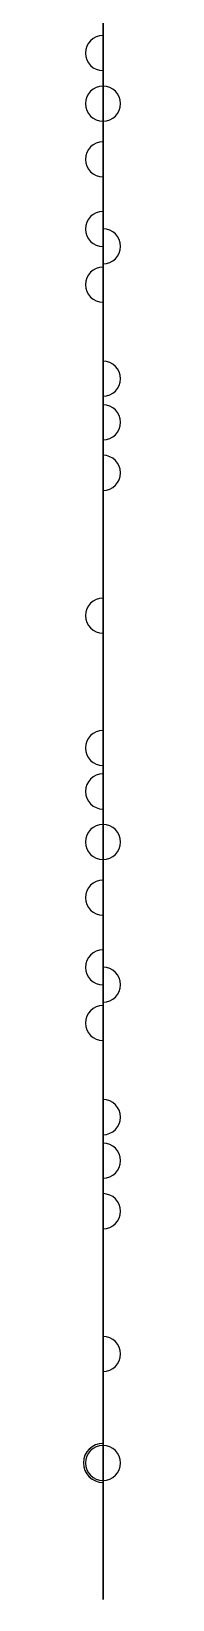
# Model space of a CAD drawing. Header units: millimetres. Extents: x 306 to 308, y -192 to 122.
# Drawn here: x 306.2 to 308.1, y -192 to -111.7 of the extents above; entities that cross this region are included whole.
import ezdxf

# ---------------------------------------------------------------- set-up
doc = ezdxf.new("R2010")
doc.units = ezdxf.units.MM
doc.layers.add('f', color=7, linetype='CONTINUOUS')

msp = doc.modelspace()

# ---------------------------------------------------------------- linework, layer by layer
at = {"layer": 'f'}
for p, q in [((307.156, 121.996, 373.259), (307.156, -192.004, 373.259)), ((307.156, -192.004, -19.741), (307.156, 121.996, -19.741)), ((307.156, -96.519, 328.759), (307.156, -124.689, 328.759)), ((307.156, -96.519, 367.259), (307.156, -124.689, 367.259)), ((307.156, -96.519, 174.759), (307.156, -124.689, 174.759)), ((307.156, -100.975, 213.259), (307.156, -124.689, 213.259)), ((307.156, -124.689, 211.259), (307.156, -100.975, 211.259)), ((307.156, -100.975, 20.759), (307.156, -124.689, 20.759)), ((307.156, -124.689, 18.759), (307.156, -100.975, 18.759)), ((307.156, -100.975, 290.259), (307.156, -124.689, 290.259)), ((307.156, -124.689, 288.259), (307.156, -100.975, 288.259)), ((307.156, -100.975, 251.759), (307.156, -124.689, 251.759)), ((307.156, -124.689, 249.759), (307.156, -100.975, 249.759)), ((307.156, -100.975, 59.259), (307.156, -124.689, 59.259)), ((307.156, -124.689, 57.259), (307.156, -100.975, 57.259)), ((307.156, -100.975, 136.259), (307.156, -124.689, 136.259)), ((307.156, -124.689, 134.259), (307.156, -100.975, 134.259)), ((307.156, -100.975, 97.759), (307.156, -124.689, 97.759)), ((307.156, -124.689, 95.759), (307.156, -100.975, 95.759)), ((307.156, -102.939, 93.759), (307.156, -118.27, 93.759)), ((307.156, -102.939, 132.259), (307.156, -118.27, 132.259)), ((307.156, -102.939, 55.259), (307.156, -118.27, 55.259)), ((307.156, -102.939, 247.759), (307.156, -118.27, 247.759)), ((307.156, -102.939, 286.259), (307.156, -118.27, 286.259)), ((307.156, -102.939, 16.759), (307.156, -118.27, 16.759)), ((307.156, -102.939, 209.259), (307.156, -118.27, 209.259)), ((307.156, -119.167, 92.318), (307.156, -111.502, 76.703)), ((307.156, -119.167, 130.818), (307.156, -111.502, 115.203)), ((307.156, -119.167, 53.818), (307.156, -111.502, 38.203)), ((307.156, -125.587, 327.318), (307.156, -111.502, 298.626)), ((307.156, -125.587, 365.818), (307.156, -111.502, 337.126)), ((307.156, -125.587, 173.318), (307.156, -111.502, 144.626)), ((307.156, -119.167, 246.318), (307.156, -111.502, 230.703)), ((307.156, -119.167, 284.818), (307.156, -111.502, 269.203)), ((307.156, -119.167, 15.318), (307.156, -111.502, -0.297)), ((307.156, -119.167, 207.818), (307.156, -111.502, 192.203)), ((307.156, -111.935, 188.546), (307.156, -121.828, 208.699)), ((307.156, -111.935, -3.954), (307.156, -121.828, 16.199)), ((307.156, -111.935, 265.546), (307.156, -121.828, 285.699)), ((307.156, -111.935, 227.046), (307.156, -121.828, 247.199)), ((307.156, -111.935, 34.546), (307.156, -121.828, 54.699)), ((307.156, -111.935, 111.546), (307.156, -121.828, 131.699)), ((307.156, -111.935, 73.046), (307.156, -121.828, 93.199)), ((307.156, -123.623, 207.818), (307.156, -113.73, 187.664)), ((307.156, -123.623, 15.318), (307.156, -113.73, -4.836)), ((307.156, -123.623, 284.818), (307.156, -113.73, 264.664)), ((307.156, -123.623, 246.318), (307.156, -113.73, 226.164)), ((307.156, -123.623, 53.818), (307.156, -113.73, 33.664)), ((307.156, -123.623, 130.818), (307.156, -113.73, 110.664)), ((307.156, -123.623, 92.318), (307.156, -113.73, 72.164)), ((307.156, -114.521, 26.199), (307.156, -128.607, 54.892)), ((307.156, -114.521, 141.699), (307.156, -128.607, 170.392)), ((307.156, -114.521, 218.699), (307.156, -128.607, 247.392)), ((307.156, -114.521, 295.699), (307.156, -128.607, 324.392)), ((307.156, -114.521, -12.301), (307.156, -128.607, 16.392)), ((307.156, -114.521, 180.199), (307.156, -128.607, 208.892)), ((307.156, -114.521, 257.199), (307.156, -128.607, 285.892)), ((307.156, -114.521, 103.199), (307.156, -128.607, 131.892)), ((307.156, -114.521, 64.699), (307.156, -128.607, 93.392)), ((307.156, -114.521, 334.199), (307.156, -128.607, 362.892)), ((307.156, -143.589, -13.741), (307.156, -115.419, -13.741)), ((307.156, -143.589, 178.759), (307.156, -115.419, 178.759)), ((307.156, -130.402, 54.01), (307.156, -116.317, 25.318)), ((307.156, -130.402, 169.51), (307.156, -116.317, 140.818)), ((307.156, -130.402, 246.51), (307.156, -116.317, 217.818)), ((307.156, -130.402, 323.51), (307.156, -116.317, 294.818)), ((307.156, -130.402, 285.01), (307.156, -116.317, 256.318)), ((307.156, -130.402, 131.01), (307.156, -116.317, 102.318)), ((307.156, -130.402, 92.51), (307.156, -116.317, 63.818)), ((307.156, -130.402, 362.01), (307.156, -116.317, 333.318)), ((307.156, -119.875, 334.759), (307.156, -143.589, 334.759)), ((307.156, -143.589, 332.759), (307.156, -119.875, 332.759)), ((307.156, -119.875, 65.259), (307.156, -143.589, 65.259)), ((307.156, -143.589, 63.259), (307.156, -119.875, 63.259)), ((307.156, -119.875, 103.759), (307.156, -143.589, 103.759)), ((307.156, -143.589, 101.759), (307.156, -119.875, 101.759)), ((307.156, -119.875, 257.759), (307.156, -143.589, 257.759)), ((307.156, -143.589, 255.759), (307.156, -119.875, 255.759)), ((307.156, -119.875, 296.259), (307.156, -143.589, 296.259)), ((307.156, -143.589, 294.259), (307.156, -119.875, 294.259)), ((307.156, -119.875, 219.259), (307.156, -143.589, 219.259)), ((307.156, -143.589, 217.259), (307.156, -119.875, 217.259)), ((307.156, -143.589, 140.259), (307.156, -119.875, 140.259)), ((307.156, -119.875, 142.259), (307.156, -143.589, 142.259)), ((307.156, -119.875, 26.759), (307.156, -143.589, 26.759)), ((307.156, -143.589, 24.759), (307.156, -119.875, 24.759)), ((307.156, -120.941, 30.199), (307.156, -128.607, 45.815)), ((307.156, -120.941, 145.699), (307.156, -128.607, 161.315)), ((307.156, -120.941, 222.699), (307.156, -128.607, 238.315)), ((307.156, -120.941, 299.699), (307.156, -128.607, 315.315)), ((307.156, -120.941, 261.199), (307.156, -128.607, 276.815)), ((307.156, -120.941, 107.199), (307.156, -128.607, 122.815)), ((307.156, -120.941, 68.699), (307.156, -128.607, 84.315)), ((307.156, -120.941, 338.199), (307.156, -128.607, 353.815)), ((307.156, -137.17, 28.759), (307.156, -121.839, 28.759)), ((307.156, -137.17, 144.259), (307.156, -121.839, 144.259)), ((307.156, -137.17, 221.259), (307.156, -121.839, 221.259)), ((307.156, -137.17, 298.259), (307.156, -121.839, 298.259)), ((307.156, -137.17, 259.759), (307.156, -121.839, 259.759)), ((307.156, -137.17, 105.759), (307.156, -121.839, 105.759)), ((307.156, -137.17, 67.259), (307.156, -121.839, 67.259)), ((307.156, -137.17, 336.759), (307.156, -121.839, 336.759)), ((307.156, -130.402, 45.815), (307.156, -138.067, 30.199)), ((307.156, -130.402, 161.315), (307.156, -138.067, 145.699)), ((307.156, -130.402, 238.315), (307.156, -138.067, 222.699)), ((307.156, -130.402, 16.392), (307.156, -144.487, -12.301)), ((307.156, -130.402, 208.892), (307.156, -144.487, 180.199)), ((307.156, -130.402, 315.315), (307.156, -138.067, 299.699)), ((307.156, -130.402, 276.815), (307.156, -138.067, 261.199)), ((307.156, -130.402, 122.815), (307.156, -138.067, 107.199)), ((307.156, -130.402, 84.315), (307.156, -138.067, 68.699)), ((307.156, -130.402, 353.815), (307.156, -138.067, 338.199)), ((307.156, -140.728, 337.318), (307.156, -130.835, 357.472)), ((307.156, -140.728, 67.818), (307.156, -130.835, 87.972)), ((307.156, -140.728, 106.318), (307.156, -130.835, 126.472)), ((307.156, -140.728, 260.318), (307.156, -130.835, 280.472)), ((307.156, -140.728, 298.818), (307.156, -130.835, 318.972)), ((307.156, -140.728, 221.818), (307.156, -130.835, 241.972)), ((307.156, -140.728, 144.818), (307.156, -130.835, 164.972)), ((307.156, -140.728, 29.318), (307.156, -130.835, 49.472)), ((307.156, -132.63, 358.353), (307.156, -142.523, 338.199)), ((307.156, -132.63, 88.853), (307.156, -142.523, 68.699)), ((307.156, -132.63, 127.353), (307.156, -142.523, 107.199)), ((307.156, -132.63, 281.353), (307.156, -142.523, 261.199)), ((307.156, -132.63, 319.853), (307.156, -142.523, 299.699)), ((307.156, -132.63, 242.853), (307.156, -142.523, 222.699)), ((307.156, -132.63, 165.853), (307.156, -142.523, 145.699)), ((307.156, -132.63, 50.353), (307.156, -142.523, 30.199)), ((307.156, -147.507, 67.626), (307.156, -133.421, 96.318)), ((307.156, -147.507, 183.126), (307.156, -133.421, 211.818)), ((307.156, -147.507, 106.126), (307.156, -133.421, 134.818)), ((307.156, -147.507, 260.126), (307.156, -133.421, 288.818)), ((307.156, -147.507, 221.626), (307.156, -133.421, 250.318)), ((307.156, -147.507, -9.374), (307.156, -133.421, 19.318)), ((307.156, -147.507, 298.626), (307.156, -133.421, 327.318)), ((307.156, -147.507, 29.126), (307.156, -133.421, 57.818)), ((307.156, -147.507, 144.626), (307.156, -133.421, 173.318)), ((307.156, -147.507, 337.126), (307.156, -133.421, 365.818)), ((307.156, -134.319, 290.259), (307.156, -162.489, 290.259)), ((307.156, -134.319, 251.759), (307.156, -162.489, 251.759)), ((307.156, -135.217, 97.199), (307.156, -149.302, 68.507)), ((307.156, -135.217, 212.699), (307.156, -149.302, 184.007)), ((307.156, -135.217, 135.699), (307.156, -149.302, 107.007)), ((307.156, -135.217, 20.199), (307.156, -149.302, -8.493)), ((307.156, -135.217, 328.199), (307.156, -149.302, 299.507)), ((307.156, -135.217, 58.699), (307.156, -149.302, 30.007)), ((307.156, -135.217, 174.199), (307.156, -149.302, 145.507)), ((307.156, -135.217, 366.699), (307.156, -149.302, 338.007)), ((307.156, -138.775, 367.259), (307.156, -162.489, 367.259)), ((307.156, -162.489, 365.259), (307.156, -138.775, 365.259)), ((307.156, -138.775, 174.759), (307.156, -162.489, 174.759)), ((307.156, -162.489, 172.759), (307.156, -138.775, 172.759)), ((307.156, -138.775, 59.259), (307.156, -162.489, 59.259)), ((307.156, -162.489, 57.259), (307.156, -138.775, 57.259)), ((307.156, -138.775, 328.759), (307.156, -162.489, 328.759)), ((307.156, -162.489, 326.759), (307.156, -138.775, 326.759)), ((307.156, -138.775, 20.759), (307.156, -162.489, 20.759)), ((307.156, -162.489, 18.759), (307.156, -138.775, 18.759)), ((307.156, -138.775, 136.259), (307.156, -162.489, 136.259)), ((307.156, -162.489, 134.259), (307.156, -138.775, 134.259)), ((307.156, -138.775, 213.259), (307.156, -162.489, 213.259)), ((307.156, -162.489, 211.259), (307.156, -138.775, 211.259)), ((307.156, -138.775, 97.759), (307.156, -162.489, 97.759)), ((307.156, -162.489, 95.759), (307.156, -138.775, 95.759)), ((307.156, -147.507, 76.703), (307.156, -139.841, 92.318)), ((307.156, -147.507, 192.203), (307.156, -139.841, 207.818)), ((307.156, -147.507, 115.203), (307.156, -139.841, 130.818)), ((307.156, -147.507, -0.297), (307.156, -139.841, 15.318)), ((307.156, -147.507, 307.703), (307.156, -139.841, 323.318)), ((307.156, -147.507, 38.203), (307.156, -139.841, 53.818)), ((307.156, -147.507, 153.703), (307.156, -139.841, 169.318)), ((307.156, -147.507, 346.203), (307.156, -139.841, 361.818)), ((307.156, -140.739, 93.759), (307.156, -156.07, 93.759)), ((307.156, -140.739, 209.259), (307.156, -156.07, 209.259)), ((307.156, -140.739, 132.259), (307.156, -156.07, 132.259)), ((307.156, -140.739, 16.759), (307.156, -156.07, 16.759)), ((307.156, -140.739, 324.759), (307.156, -156.07, 324.759)), ((307.156, -140.739, 55.259), (307.156, -156.07, 55.259)), ((307.156, -140.739, 170.759), (307.156, -156.07, 170.759)), ((307.156, -140.739, 363.259), (307.156, -156.07, 363.259)), ((307.156, -156.967, 92.318), (307.156, -149.302, 76.703)), ((307.156, -156.967, 207.818), (307.156, -149.302, 192.203)), ((307.156, -156.967, 130.818), (307.156, -149.302, 115.203)), ((307.156, -163.387, 288.818), (307.156, -149.302, 260.126)), ((307.156, -163.387, 250.318), (307.156, -149.302, 221.626)), ((307.156, -156.967, 15.318), (307.156, -149.302, -0.297)), ((307.156, -156.967, 323.318), (307.156, -149.302, 307.703)), ((307.156, -156.967, 53.818), (307.156, -149.302, 38.203)), ((307.156, -156.967, 169.318), (307.156, -149.302, 153.703)), ((307.156, -156.967, 361.818), (307.156, -149.302, 346.203)), ((307.156, -149.735, 342.546), (307.156, -159.628, 362.699)), ((307.156, -149.735, 150.046), (307.156, -159.628, 170.199)), ((307.156, -149.735, 34.546), (307.156, -159.628, 54.699)), ((307.156, -149.735, 304.046), (307.156, -159.628, 324.199)), ((307.156, -149.735, -3.954), (307.156, -159.628, 16.199)), ((307.156, -149.735, 111.546), (307.156, -159.628, 131.699)), ((307.156, -149.735, 188.546), (307.156, -159.628, 208.699)), ((307.156, -149.735, 73.046), (307.156, -159.628, 93.199)), ((307.156, -161.423, 361.818), (307.156, -151.53, 341.664)), ((307.156, -161.423, 169.318), (307.156, -151.53, 149.164)), ((307.156, -161.423, 53.818), (307.156, -151.53, 33.664)), ((307.156, -161.423, 323.318), (307.156, -151.53, 303.164)), ((307.156, -161.423, 15.318), (307.156, -151.53, -4.836)), ((307.156, -161.423, 130.818), (307.156, -151.53, 110.664)), ((307.156, -161.423, 207.818), (307.156, -151.53, 187.664)), ((307.156, -161.423, 92.318), (307.156, -151.53, 72.164)), ((307.156, -152.321, -12.301), (307.156, -166.407, 16.392)), ((307.156, -152.321, 141.699), (307.156, -166.407, 170.392)), ((307.156, -152.321, 218.699), (307.156, -166.407, 247.392)), ((307.156, -152.321, 334.199), (307.156, -166.407, 362.892)), ((307.156, -152.321, 295.699), (307.156, -166.407, 324.392)), ((307.156, -152.321, 26.199), (307.156, -166.407, 54.892)), ((307.156, -152.321, 180.199), (307.156, -166.407, 208.892)), ((307.156, -152.321, 64.699), (307.156, -166.407, 93.392)), ((307.156, -152.321, 103.199), (307.156, -166.407, 131.892)), ((307.156, -152.321, 257.199), (307.156, -166.407, 285.892)), ((307.156, -181.389, 332.759), (307.156, -153.219, 332.759)), ((307.156, -181.389, 294.259), (307.156, -153.219, 294.259)), ((307.156, -181.389, 24.759), (307.156, -153.219, 24.759)), ((307.156, -181.389, 178.759), (307.156, -153.219, 178.759)), ((307.156, -168.202, 15.51), (307.156, -154.117, -13.182)), ((307.156, -168.202, 169.51), (307.156, -154.117, 140.818)), ((307.156, -168.202, 246.51), (307.156, -154.117, 217.818)), ((307.156, -168.202, 92.51), (307.156, -154.117, 63.818)), ((307.156, -168.202, 131.01), (307.156, -154.117, 102.318)), ((307.156, -168.202, 285.01), (307.156, -154.117, 256.318)), ((307.156, -157.675, 257.759), (307.156, -181.389, 257.759)), ((307.156, -181.389, 255.759), (307.156, -157.675, 255.759)), ((307.156, -181.389, 140.259), (307.156, -157.675, 140.259)), ((307.156, -157.675, 142.259), (307.156, -181.389, 142.259)), ((307.156, -181.389, 63.259), (307.156, -157.675, 63.259)), ((307.156, -157.675, 65.259), (307.156, -181.389, 65.259)), ((307.156, -157.675, 219.259), (307.156, -181.389, 219.259)), ((307.156, -181.389, 217.259), (307.156, -157.675, 217.259)), ((307.156, -157.675, 103.759), (307.156, -181.389, 103.759)), ((307.156, -181.389, 101.759), (307.156, -157.675, 101.759)), ((307.156, -157.675, -11.741), (307.156, -181.389, -11.741)), ((307.156, -181.389, -13.741), (307.156, -157.675, -13.741)), ((307.156, -158.741, -8.301), (307.156, -166.407, 7.315)), ((307.156, -158.741, 107.199), (307.156, -166.407, 122.815)), ((307.156, -158.741, 222.699), (307.156, -166.407, 238.315)), ((307.156, -158.741, 68.699), (307.156, -166.407, 84.315)), ((307.156, -158.741, 145.699), (307.156, -166.407, 161.315)), ((307.156, -158.741, 261.199), (307.156, -166.407, 276.815)), ((307.156, -174.97, -9.741), (307.156, -159.639, -9.741)), ((307.156, -174.97, 105.759), (307.156, -159.639, 105.759)), ((307.156, -174.97, 221.259), (307.156, -159.639, 221.259)), ((307.156, -174.97, 67.259), (307.156, -159.639, 67.259)), ((307.156, -174.97, 144.259), (307.156, -159.639, 144.259)), ((307.156, -174.97, 259.759), (307.156, -159.639, 259.759)), ((307.156, -168.202, 7.315), (307.156, -175.867, -8.301)), ((307.156, -168.202, 122.815), (307.156, -175.867, 107.199)), ((307.156, -168.202, 238.315), (307.156, -175.867, 222.699)), ((307.156, -168.202, 362.892), (307.156, -182.287, 334.199)), ((307.156, -168.202, 324.392), (307.156, -182.287, 295.699)), ((307.156, -168.202, 54.892), (307.156, -182.287, 26.199)), ((307.156, -168.202, 208.892), (307.156, -182.287, 180.199)), ((307.156, -168.202, 84.315), (307.156, -175.867, 68.699)), ((307.156, -168.202, 161.315), (307.156, -175.867, 145.699)), ((307.156, -168.202, 276.815), (307.156, -175.867, 261.199)), ((307.156, -178.528, 260.318), (307.156, -168.635, 280.472)), ((307.156, -178.528, 106.318), (307.156, -168.635, 126.472)), ((307.156, -178.528, 67.818), (307.156, -168.635, 87.972)), ((307.156, -178.528, 221.818), (307.156, -168.635, 241.972)), ((307.156, -178.528, 144.818), (307.156, -168.635, 164.972)), ((307.156, -178.528, -9.182), (307.156, -168.635, 10.972)), ((307.156, -170.43, 281.353), (307.156, -180.323, 261.199)), ((307.156, -170.43, 127.353), (307.156, -180.323, 107.199)), ((307.156, -170.43, 88.853), (307.156, -180.323, 68.699)), ((307.156, -170.43, 242.853), (307.156, -180.323, 222.699)), ((307.156, -170.43, 165.853), (307.156, -180.323, 145.699)), ((307.156, -170.43, 11.853), (307.156, -180.323, -8.301)), ((307.156, -184.107, 339.57), (307.156, -171.221, 365.818)), ((307.156, -184.107, 147.07), (307.156, -171.221, 173.318)), ((307.156, -184.107, 108.57), (307.156, -171.221, 134.818)), ((307.156, -184.107, 224.07), (307.156, -171.221, 250.318)), ((307.156, -184.107, 301.07), (307.156, -171.221, 327.318)), ((307.156, -184.107, 262.57), (307.156, -171.221, 288.818)), ((307.156, -184.107, 31.57), (307.156, -171.221, 57.818)), ((307.156, -184.107, 70.07), (307.156, -171.221, 96.318)), ((307.156, -184.107, -6.93), (307.156, -171.221, 19.318)), ((307.156, -184.107, 185.57), (307.156, -171.221, 211.818)), ((307.156, -172.119, 97.759), (307.156, -185.004, 97.759)), ((307.156, -172.119, 213.259), (307.156, -185.004, 213.259)), ((307.156, -173.017, 366.699), (307.156, -185.902, 340.452)), ((307.156, -173.017, 174.199), (307.156, -185.902, 147.952)), ((307.156, -173.017, 135.699), (307.156, -185.902, 109.452)), ((307.156, -173.017, 251.199), (307.156, -185.902, 224.952)), ((307.156, -173.017, 328.199), (307.156, -185.902, 301.952)), ((307.156, -173.017, 289.699), (307.156, -185.902, 263.452)), ((307.156, -173.017, 58.699), (307.156, -185.902, 32.452)), ((307.156, -173.017, 20.199), (307.156, -185.902, -6.048)), ((307.156, -185.004, 326.759), (307.156, -176.575, 326.759)), ((307.156, -176.575, 328.759), (307.156, -185.004, 328.759)), ((307.156, -185.004, 134.259), (307.156, -176.575, 134.259)), ((307.156, -176.575, 136.259), (307.156, -185.004, 136.259)), ((307.156, -185.004, 249.759), (307.156, -176.575, 249.759)), ((307.156, -176.575, 251.759), (307.156, -185.004, 251.759)), ((307.156, -185.004, 18.759), (307.156, -176.575, 18.759)), ((307.156, -176.575, 20.759), (307.156, -185.004, 20.759)), ((307.156, -185.004, 57.259), (307.156, -176.575, 57.259)), ((307.156, -176.575, 59.259), (307.156, -185.004, 59.259)), ((307.156, -185.004, 288.259), (307.156, -176.575, 288.259)), ((307.156, -176.575, 290.259), (307.156, -185.004, 290.259)), ((307.156, -185.004, 365.259), (307.156, -176.575, 365.259)), ((307.156, -176.575, 367.259), (307.156, -185.004, 367.259)), ((307.156, -185.004, 172.759), (307.156, -176.575, 172.759)), ((307.156, -176.575, 174.759), (307.156, -185.004, 174.759)), ((307.156, -184.107, 117.647), (307.156, -177.641, 130.818)), ((307.156, -184.107, 310.147), (307.156, -177.641, 323.318)), ((307.156, -184.107, 233.147), (307.156, -177.641, 246.318)), ((307.156, -184.107, 40.647), (307.156, -177.641, 53.818)), ((307.156, -184.107, 348.647), (307.156, -177.641, 361.818)), ((307.156, -184.107, 271.647), (307.156, -177.641, 284.818)), ((307.156, -184.107, 156.147), (307.156, -177.641, 169.318)), ((307.156, -184.107, 2.147), (307.156, -177.641, 15.318)), ((307.156, -178.539, 132.259), (307.156, -185.004, 132.259)), ((307.156, -178.539, 324.759), (307.156, -185.004, 324.759)), ((307.156, -178.539, 247.759), (307.156, -185.004, 247.759)), ((307.156, -178.539, 55.259), (307.156, -185.004, 55.259)), ((307.156, -178.539, 363.259), (307.156, -185.004, 363.259)), ((307.156, -178.539, 286.259), (307.156, -185.004, 286.259)), ((307.156, -178.539, 170.759), (307.156, -185.004, 170.759)), ((307.156, -178.539, 16.759), (307.156, -185.004, 16.759)), ((307.156, -186.004, 131.259), (307.156, -186.004, 118.088)), ((307.156, -186.004, 323.759), (307.156, -186.004, 310.588)), ((307.156, -186.004, 246.759), (307.156, -186.004, 233.588)), ((307.156, -186.004, 54.259), (307.156, -186.004, 41.088)), ((307.156, -186.004, 96.759), (307.156, -186.004, 70.511)), ((307.156, -186.004, 362.259), (307.156, -186.004, 349.088)), ((307.156, -186.004, 285.259), (307.156, -186.004, 272.088)), ((307.156, -186.004, 169.759), (307.156, -186.004, 156.588)), ((307.156, -186.004, 15.759), (307.156, -186.004, 2.588)), ((307.156, -186.004, 212.259), (307.156, -186.004, 186.011)), ((307.156, -192.004, -19.741), (307.156, -192.004, 373.259))]:
    msp.add_line(p, q, dxfattribs=at)
for centre, radius, start, end in [((307.156, -112.832, 188.105), 0.898, 90, -90), ((307.156, -112.832, -4.395), 0.898, 90, -90), ((307.156, -112.832, 265.105), 0.898, 90, -90), ((307.156, -112.832, 226.605), 0.898, 90, -90), ((307.156, -112.832, 34.105), 0.898, 90, -90), ((307.156, -112.832, 111.105), 0.898, 90, -90), ((307.156, -112.832, 72.605), 0.898, 90, -90), ((307.156, -115.419, 25.759), 0.898, 90, -90), ((307.156, -115.419, 141.259), 0.898, 90, -90), ((307.156, -115.419, 218.259), 0.898, 90, -90), ((307.156, -115.419, 295.259), 0.898, 90, -90), ((307.156, -115.419, 256.759), 0.898, 90, -90), ((307.156, -115.419, 102.759), 0.898, 90, -90), ((307.156, -115.419, 64.259), 0.898, 90, -90), ((307.156, -115.419, 333.759), 0.898, 90, -90), ((307.156, -115.419, -12.741), 0.898, -90, 90), ((307.156, -115.419, 179.759), 0.898, -90, 90), ((307.156, -118.27, 92.759), 0.898, 90, -90), ((307.156, -118.27, 131.259), 0.898, 90, -90), ((307.156, -118.27, 54.259), 0.898, 90, -90), ((307.156, -118.27, 246.759), 0.898, 90, -90), ((307.156, -118.27, 285.259), 0.898, 90, -90), ((307.156, -118.27, 15.759), 0.898, 90, -90), ((307.156, -118.27, 208.259), 0.898, 90, -90), ((307.156, -119.875, 333.759), 0.000000001, 90, -90), ((307.156, -119.875, 64.259), 0.000000001, 90, -90), ((307.156, -119.875, 102.759), 0.000000001, 90, -90), ((307.156, -119.875, 256.759), 0.000000001, 90, -90), ((307.156, -119.875, 295.259), 0.000000001, 90, -90), ((307.156, -119.875, 218.259), 0.000000001, 90, -90), ((307.156, -119.875, 141.259), 0.000000001, 90, -90), ((307.156, -119.875, 25.759), 0.000000001, 90, -90), ((307.156, -121.839, 29.759), 0.898, 90, -90), ((307.156, -121.839, 145.259), 0.898, 90, -90), ((307.156, -121.839, 222.259), 0.898, 90, -90), ((307.156, -121.839, 299.259), 0.898, 90, -90), ((307.156, -121.839, 260.759), 0.898, 90, -90), ((307.156, -121.839, 106.759), 0.898, 90, -90), ((307.156, -121.839, 68.259), 0.898, 90, -90), ((307.156, -121.839, 337.759), 0.898, 90, -90), ((307.156, -122.726, 208.259), 0.898, -90, 90), ((307.156, -122.726, 15.759), 0.898, -90, 90), ((307.156, -122.726, 285.259), 0.898, -90, 90), ((307.156, -122.726, 246.759), 0.898, -90, 90), ((307.156, -122.726, 54.259), 0.898, -90, 90), ((307.156, -122.726, 131.259), 0.898, -90, 90), ((307.156, -122.726, 92.759), 0.898, -90, 90), ((307.156, -124.689, 327.759), 0.898, 90, -90), ((307.156, -124.689, 366.259), 0.898, 90, -90), ((307.156, -124.689, 173.759), 0.898, 90, -90), ((307.156, -124.689, 212.259), 0.000000001, -90, 90), ((307.156, -124.689, 19.759), 0.000000001, -90, 90), ((307.156, -124.689, 289.259), 0.000000001, -90, 90), ((307.156, -124.689, 250.759), 0.000000001, -90, 90), ((307.156, -124.689, 58.259), 0.000000001, -90, 90), ((307.156, -124.689, 135.259), 0.000000001, -90, 90), ((307.156, -124.689, 96.759), 0.000000001, -90, 90), ((307.156, -129.504, 54.451), 0.898, -90, 90), ((307.156, -129.504, 45.374), 0.898, -90, 90), ((307.156, -129.504, 169.951), 0.898, -90, 90), ((307.156, -129.504, 160.874), 0.898, -90, 90), ((307.156, -129.504, 246.951), 0.898, -90, 90), ((307.156, -129.504, 237.874), 0.898, -90, 90), ((307.156, -129.504, 323.951), 0.898, -90, 90), ((307.156, -129.504, 15.951), 0.898, -90, 90), ((307.156, -129.504, 208.451), 0.898, -90, 90), ((307.156, -129.504, 314.874), 0.898, -90, 90), ((307.156, -129.504, 276.374), 0.898, -90, 90), ((307.156, -129.504, 285.451), 0.898, -90, 90), ((307.156, -129.504, 122.374), 0.898, -90, 90), ((307.156, -129.504, 131.451), 0.898, -90, 90), ((307.156, -129.504, 83.874), 0.898, -90, 90), ((307.156, -129.504, 92.951), 0.898, -90, 90), ((307.156, -129.504, 353.374), 0.898, -90, 90), ((307.156, -129.504, 362.451), 0.898, -90, 90), ((307.156, -131.732, 357.912), 0.898, -90, 90), ((307.156, -131.732, 88.412), 0.898, -90, 90), ((307.156, -131.732, 126.912), 0.898, -90, 90), ((307.156, -131.732, 280.912), 0.898, -90, 90), ((307.156, -131.732, 319.412), 0.898, -90, 90), ((307.156, -131.732, 242.412), 0.898, -90, 90), ((307.156, -131.732, 165.412), 0.898, -90, 90), ((307.156, -131.732, 49.912), 0.898, -90, 90), ((307.156, -134.319, 96.759), 0.898, -90, 90), ((307.156, -134.319, 212.259), 0.898, -90, 90), ((307.156, -134.319, 135.259), 0.898, -90, 90), ((307.156, -134.319, 19.759), 0.898, -90, 90), ((307.156, -134.319, 327.759), 0.898, -90, 90), ((307.156, -134.319, 58.259), 0.898, -90, 90), ((307.156, -134.319, 173.759), 0.898, -90, 90), ((307.156, -134.319, 366.259), 0.898, -90, 90), ((307.156, -134.319, 289.259), 0.000000001, 90, 90), ((307.156, -134.319, 250.759), 0.000000001, 90, 90), ((307.156, -137.17, 29.759), 0.000000001, -90, -90), ((307.156, -137.17, 145.259), 0.000000001, -90, -90), ((307.156, -137.17, 222.259), 0.000000001, -90, -90), ((307.156, -137.17, 299.259), 0.000000001, -90, -90), ((307.156, -137.17, 260.759), 0.000000001, -90, -90), ((307.156, -137.17, 106.759), 0.000000001, -90, -90), ((307.156, -137.17, 68.259), 0.000000001, -90, -90), ((307.156, -137.17, 337.759), 0.000000001, -90, -90), ((307.156, -138.775, 366.259), 0.000000001, 90, -90), ((307.156, -138.775, 173.759), 0.000000001, 90, -90), ((307.156, -138.775, 58.259), 0.000000001, 90, -90), ((307.156, -138.775, 327.759), 0.000000001, 90, -90), ((307.156, -138.775, 19.759), 0.000000001, 90, -90), ((307.156, -138.775, 135.259), 0.000000001, 90, -90), ((307.156, -138.775, 212.259), 0.000000001, 90, -90), ((307.156, -138.775, 96.759), 0.000000001, 90, -90), ((307.156, -141.626, 337.759), 0.898, 90, -90), ((307.156, -141.626, 68.259), 0.898, 90, -90), ((307.156, -141.626, 106.759), 0.898, 90, -90), ((307.156, -141.626, 260.759), 0.898, 90, -90), ((307.156, -141.626, 299.259), 0.898, 90, -90), ((307.156, -141.626, 222.259), 0.898, 90, -90), ((307.156, -141.626, 145.259), 0.898, 90, -90), ((307.156, -141.626, 29.759), 0.898, 90, -90), ((307.156, -140.739, 92.759), 0.000000001, 90, 90), ((307.156, -140.739, 208.259), 0.000000001, 90, 90), ((307.156, -140.739, 131.259), 0.000000001, 90, 90), ((307.156, -140.739, 15.759), 0.000000001, 90, 90), ((307.156, -140.739, 323.759), 0.000000001, 90, 90), ((307.156, -140.739, 54.259), 0.000000001, 90, 90), ((307.156, -140.739, 169.759), 0.000000001, 90, 90), ((307.156, -140.739, 362.259), 0.000000001, 90, 90), ((307.156, -143.589, 333.759), 0.000000001, -90, 90), ((307.156, -143.589, 64.259), 0.000000001, -90, 90), ((307.156, -143.589, 102.759), 0.000000001, -90, 90), ((307.156, -143.589, 256.759), 0.000000001, -90, 90), ((307.156, -143.589, 295.259), 0.000000001, -90, 90), ((307.156, -143.589, -12.741), 0.000000001, -90, -90), ((307.156, -143.589, 179.759), 0.000000001, -90, -90), ((307.156, -143.589, 218.259), 0.000000001, -90, 90), ((307.156, -143.589, 141.259), 0.000000001, -90, 90), ((307.156, -143.589, 25.759), 0.000000001, -90, 90), ((307.156, -148.404, 68.067), 0.898, 90, -90), ((307.156, -148.404, 77.144), 0.898, 90, -90), ((307.156, -148.404, 183.567), 0.898, 90, -90), ((307.156, -148.404, 192.644), 0.898, 90, -90), ((307.156, -148.404, 106.567), 0.898, 90, -90), ((307.156, -148.404, 115.644), 0.898, 90, -90), ((307.156, -148.404, 260.567), 0.898, 90, -90), ((307.156, -148.404, 222.067), 0.898, 90, -90), ((307.156, -148.404, 0.144), 0.898, 90, -90), ((307.156, -148.404, -8.933), 0.898, 90, -90), ((307.156, -148.404, 308.144), 0.898, 90, -90), ((307.156, -148.404, 299.067), 0.898, 90, -90), ((307.156, -148.404, 29.567), 0.898, 90, -90), ((307.156, -148.404, 38.644), 0.898, 90, -90), ((307.156, -148.404, 154.144), 0.898, 90, -90), ((307.156, -148.404, 145.067), 0.898, 90, -90), ((307.156, -148.404, 346.644), 0.898, 90, -90), ((307.156, -148.404, 337.567), 0.898, 90, -90), ((307.156, -150.632, 342.105), 0.898, 90, -90), ((307.156, -150.632, 149.605), 0.898, 90, -90), ((307.156, -150.632, 34.105), 0.898, 90, -90), ((307.156, -150.632, 303.605), 0.898, 90, -90), ((307.156, -150.632, -4.395), 0.898, 90, -90), ((307.156, -150.632, 111.105), 0.898, 90, -90), ((307.156, -150.632, 188.105), 0.898, 90, -90), ((307.156, -150.632, 72.605), 0.898, 90, -90), ((307.156, -153.219, -12.741), 0.898, 90, -90), ((307.156, -153.219, 141.259), 0.898, 90, -90), ((307.156, -153.219, 218.259), 0.898, 90, -90), ((307.156, -153.219, 64.259), 0.898, 90, -90), ((307.156, -153.219, 102.759), 0.898, 90, -90), ((307.156, -153.219, 256.759), 0.898, 90, -90), ((307.156, -153.219, 333.759), 0.898, -90, 90), ((307.156, -153.219, 295.259), 0.898, -90, 90), ((307.156, -153.219, 25.759), 0.898, -90, 90), ((307.156, -153.219, 179.759), 0.898, -90, 90), ((307.156, -156.07, 92.759), 0.898, 90, -90), ((307.156, -156.07, 208.259), 0.898, 90, -90), ((307.156, -156.07, 131.259), 0.898, 90, -90), ((307.156, -156.07, 15.759), 0.898, 90, -90), ((307.156, -156.07, 323.759), 0.898, 90, -90), ((307.156, -156.07, 54.259), 0.898, 90, -90), ((307.156, -156.07, 169.759), 0.898, 90, -90), ((307.156, -156.07, 362.259), 0.898, 90, -90), ((307.156, -157.675, 256.759), 0.000000001, 90, -90), ((307.156, -157.675, 141.259), 0.000000001, 90, -90), ((307.156, -157.675, 64.259), 0.000000001, 90, -90), ((307.156, -157.675, 218.259), 0.000000001, 90, -90), ((307.156, -157.675, 102.759), 0.000000001, 90, -90), ((307.156, -157.675, -12.741), 0.000000001, 90, -90), ((307.156, -159.639, -8.741), 0.898, 90, -90), ((307.156, -159.639, 106.759), 0.898, 90, -90), ((307.156, -159.639, 222.259), 0.898, 90, -90), ((307.156, -159.639, 68.259), 0.898, 90, -90), ((307.156, -159.639, 145.259), 0.898, 90, -90), ((307.156, -159.639, 260.759), 0.898, 90, -90), ((307.156, -160.526, 362.259), 0.898, -90, 90), ((307.156, -160.526, 169.759), 0.898, -90, 90), ((307.156, -160.526, 54.259), 0.898, -90, 90), ((307.156, -160.526, 323.759), 0.898, -90, 90), ((307.156, -160.526, 15.759), 0.898, -90, 90), ((307.156, -160.526, 131.259), 0.898, -90, 90), ((307.156, -160.526, 208.259), 0.898, -90, 90), ((307.156, -160.526, 92.759), 0.898, -90, 90), ((307.156, -162.489, 289.259), 0.898, 90, -90), ((307.156, -162.489, 250.759), 0.898, 90, -90), ((307.156, -162.489, 366.259), 0.000000001, -90, 90), ((307.156, -162.489, 173.759), 0.000000001, -90, 90), ((307.156, -162.489, 58.259), 0.000000001, -90, 90), ((307.156, -162.489, 327.759), 0.000000001, -90, 90), ((307.156, -162.489, 19.759), 0.000000001, -90, 90), ((307.156, -162.489, 135.259), 0.000000001, -90, 90), ((307.156, -162.489, 212.259), 0.000000001, -90, 90), ((307.156, -162.489, 96.759), 0.000000001, -90, 90), ((307.156, -167.304, 15.951), 0.898, -90, 90), ((307.156, -167.304, 6.874), 0.898, -90, 90), ((307.156, -167.304, 169.951), 0.898, -90, 90), ((307.156, -167.304, 122.374), 0.898, -90, 90), ((307.156, -167.304, 246.951), 0.898, -90, 90), ((307.156, -167.304, 237.874), 0.898, -90, 90), ((307.156, -167.304, 362.451), 0.898, -90, 90), ((307.156, -167.304, 323.951), 0.898, -90, 90), ((307.156, -167.304, 54.451), 0.898, -90, 90), ((307.156, -167.304, 208.451), 0.898, -90, 90), ((307.156, -167.304, 83.874), 0.898, -90, 90), ((307.156, -167.304, 92.951), 0.898, -90, 90), ((307.156, -167.304, 131.451), 0.898, -90, 90), ((307.156, -167.304, 160.874), 0.898, -90, 90), ((307.156, -167.304, 276.374), 0.898, -90, 90), ((307.156, -167.304, 285.451), 0.898, -90, 90), ((307.156, -169.532, 280.912), 0.898, -90, 90), ((307.156, -169.532, 126.912), 0.898, -90, 90), ((307.156, -169.532, 88.412), 0.898, -90, 90), ((307.156, -169.532, 242.412), 0.898, -90, 90), ((307.156, -169.532, 165.412), 0.898, -90, 90), ((307.156, -169.532, 11.412), 0.898, -90, 90), ((307.156, -172.119, 366.259), 0.898, -90, 90), ((307.156, -172.119, 173.759), 0.898, -90, 90), ((307.156, -172.119, 135.259), 0.898, -90, 90), ((307.156, -172.119, 250.759), 0.898, -90, 90), ((307.156, -172.119, 327.759), 0.898, -90, 90), ((307.156, -172.119, 289.259), 0.898, -90, 90), ((307.156, -172.119, 58.259), 0.898, -90, 90), ((307.156, -172.119, 19.759), 0.898, -90, 90), ((307.156, -172.119, 96.759), 0.000000001, 90, 90), ((307.156, -172.119, 212.259), 0.000000001, 90, 90), ((307.156, -174.97, -8.741), 0.000000001, -90, -90), ((307.156, -174.97, 106.759), 0.000000001, -90, -90), ((307.156, -174.97, 222.259), 0.000000001, -90, -90), ((307.156, -174.97, 68.259), 0.000000001, -90, -90), ((307.156, -174.97, 145.259), 0.000000001, -90, -90), ((307.156, -174.97, 260.759), 0.000000001, -90, -90), ((307.156, -176.575, 327.759), 0.000000001, 90, -90), ((307.156, -176.575, 135.259), 0.000000001, 90, -90), ((307.156, -176.575, 250.759), 0.000000001, 90, -90), ((307.156, -176.575, 19.759), 0.000000001, 90, -90), ((307.156, -176.575, 58.259), 0.000000001, 90, -90), ((307.156, -176.575, 289.259), 0.000000001, 90, -90), ((307.156, -176.575, 366.259), 0.000000001, 90, -90), ((307.156, -176.575, 173.759), 0.000000001, 90, -90), ((307.156, -179.426, 260.759), 0.898, -90, 90), ((307.156, -179.426, 106.759), 0.898, -90, 90), ((307.156, -179.426, 68.259), 0.898, -90, 90), ((307.156, -179.426, 222.259), 0.898, -90, 90), ((307.156, -179.426, 145.259), 0.898, -90, 90), ((307.156, -179.426, -8.741), 0.898, -90, 90), ((307.156, -178.539, 131.259), 0.000000001, 90, 90), ((307.156, -178.539, 323.759), 0.000000001, 90, 90), ((307.156, -178.539, 246.759), 0.000000001, 90, 90), ((307.156, -178.539, 54.259), 0.000000001, 90, 90), ((307.156, -178.539, 362.259), 0.000000001, 90, 90), ((307.156, -178.539, 285.259), 0.000000001, 90, 90), ((307.156, -178.539, 169.759), 0.000000001, 90, 90), ((307.156, -178.539, 15.759), 0.000000001, 90, 90), ((307.156, -181.389, 256.759), 0.000000001, -90, 90), ((307.156, -181.389, 141.259), 0.000000001, -90, 90), ((307.156, -181.389, 64.259), 0.000000001, -90, 90), ((307.156, -181.389, 333.759), 0.000000001, -90, -90), ((307.156, -181.389, 295.259), 0.000000001, -90, -90), ((307.156, -181.389, 25.759), 0.000000001, -90, -90), ((307.156, -181.389, 179.759), 0.000000001, -90, -90), ((307.156, -181.389, 218.259), 0.000000001, -90, 90), ((307.156, -181.389, 102.759), 0.000000001, -90, 90), ((307.156, -181.389, -12.741), 0.000000001, -90, 90), ((307.156, -185.004, 131.259), 1, 90, -90), ((307.156, -185.004, 323.759), 1, 90, -90), ((307.156, -185.004, 246.759), 1, 90, -90), ((307.156, -185.004, 54.259), 1, 90, -90), ((307.156, -185.004, 96.759), 1, 90, -90), ((307.156, -185.004, 362.259), 1, 90, -90), ((307.156, -185.004, 285.259), 1, 90, -90), ((307.156, -185.004, 169.759), 1, 90, -90), ((307.156, -185.004, 15.759), 1, 90, -90), ((307.156, -185.004, 212.259), 1, 90, -90), ((307.156, -185.004, 147.511), 0.898, 90, -90), ((307.156, -185.004, 233.588), 0.898, 90, -90), ((307.156, -185.004, 349.088), 0.898, 90, -90), ((307.156, -185.004, 340.011), 0.898, -90, 90), ((307.156, -185.004, 118.088), 0.898, -90, 90), ((307.156, -185.004, 109.011), 0.898, -90, 90), ((307.156, -185.004, 224.511), 0.898, -90, 90), ((307.156, -185.004, 301.511), 0.898, -90, 90), ((307.156, -185.004, 263.011), 0.898, -90, 90), ((307.156, -185.004, 32.011), 0.898, -90, 90), ((307.156, -185.004, 310.588), 0.898, -90, 90), ((307.156, -185.004, 41.088), 0.898, -90, 90), ((307.156, -185.004, 70.511), 0.898, -90, 90), ((307.156, -185.004, 272.088), 0.898, -90, 90), ((307.156, -185.004, 156.588), 0.898, -90, 90), ((307.156, -185.004, 2.588), 0.898, -90, 90), ((307.156, -185.004, -6.489), 0.898, -90, 90), ((307.156, -185.004, 186.011), 0.898, -90, 90), ((307.156, -185.004, 327.759), 0.000000001, -90, 90), ((307.156, -185.004, 135.259), 0.000000001, -90, 90), ((307.156, -185.004, 250.759), 0.000000001, -90, 90), ((307.156, -185.004, 19.759), 0.000000001, -90, 90), ((307.156, -185.004, 58.259), 0.000000001, -90, 90), ((307.156, -185.004, 289.259), 0.000000001, -90, 90), ((307.156, -185.004, 366.259), 0.000000001, -90, 90), ((307.156, -185.004, 173.759), 0.000000001, -90, 90)]:
    msp.add_arc(centre, radius, start, end, dxfattribs=at)

doc.saveas('drawing.dxf')
